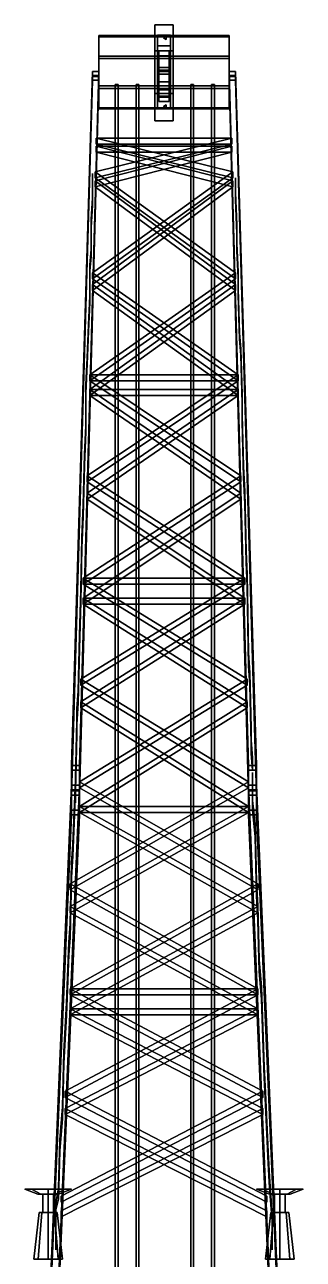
# Model space of a CAD drawing. Header units: millimetres. Extents: x -1.6 to 18.5, y -3.2 to 14.2.
# Drawn here: x -1.07 to 1.07, y 2.73 to 12.22 of the extents above; entities that cross this region are included whole.
import ezdxf

# ---------------------------------------------------------------- set-up
doc = ezdxf.new("R2010")
doc.units = ezdxf.units.MM
for name, color, linetype in [('arm', 3, 'Continuous'), ('buffer', 1, 'Continuous'), ('cables', 5, 'Continuous')]:
    doc.layers.add(name, color=color, linetype=linetype)

msp = doc.modelspace()

# ---------------------------------------------------------------- linework, layer by layer
at = {"layer": 'arm'}
for points in [[(-0.5, 12.1278, 5.5851), (-0.5, 11.9599, 5.4285), (-0.5, 11.7304, 5.4365), (-0.5, 12.1358, 5.8146)], [(-0.5, 12.1358, 5.8146), (-0.5, 11.7304, 5.4365), (-0.5, 11.5738, 5.6044), (-0.5, 11.9792, 5.9825)], [(-0.5, 12.1278, 5.5851), (-0.5, 12.1358, 5.8146), (0.5, 12.1358, 5.8146), (0.5, 12.1278, 5.5851)], [(-0.5, 12.1358, 5.8146), (-0.5, 11.9792, 5.9825), (0.5, 11.9792, 5.9825), (0.5, 12.1358, 5.8146)], [(-0.5, 11.9599, 5.4285), (-0.5, 12.1278, 5.5851), (0.5, 12.1278, 5.5851), (0.5, 11.9599, 5.4285)], [(0.5, 12.1358, 5.8146), (0.5, 11.5818, 5.8339), (0.5, 11.5738, 5.6044), (0.5, 12.1278, 5.5851)], [(0.5, 11.9792, 5.9825), (0.5, 11.7498, 5.9905), (0.5, 11.5818, 5.8339), (0.5, 12.1358, 5.8146)], [(0.5, 12.1278, 5.5851), (0.5, 11.5738, 5.6044), (0.5, 11.7304, 5.4365), (0.5, 11.9599, 5.4285)], [(-0.5, 11.9792, 5.9825), (-0.5, 11.5738, 5.6044), (-0.5, 11.5818, 5.8339), (-0.5, 11.7498, 5.9905)], [(-0.5, 11.9792, 5.9825), (-0.5, 11.7498, 5.9905), (0.5, 11.7498, 5.9905), (0.5, 11.9792, 5.9825)], [(-0.5, 11.7304, 5.4365), (-0.5, 11.9599, 5.4285), (0.5, 11.9599, 5.4285), (0.5, 11.7304, 5.4365)], [(-0.5, 11.8606, 5.6369), (-0.65, 6.5248, 3.375), (-0.71, 6.5248, 3.375), (-0.55, 11.8606, 5.6369)], [(-0.55, 11.8606, 5.6369), (-0.71, 6.5248, 3.375), (-0.71, 6.4898, 3.4687), (-0.55, 11.8291, 5.7212)], [(-0.55, 11.8291, 5.7212), (-0.71, 6.4898, 3.4687), (-0.65, 6.4898, 3.4687), (-0.5, 11.8291, 5.7212)], [(-0.5, 11.8221, 5.74), (-0.65, 6.3322, 3.8902), (-0.71, 6.3322, 3.8902), (-0.55, 11.8221, 5.74)], [(-0.55, 11.8221, 5.74), (-0.71, 6.3322, 3.8902), (-0.71, 6.2972, 3.9839), (-0.55, 11.7941, 5.8149)], [(-0.55, 11.7941, 5.8149), (-0.71, 6.2972, 3.9839), (-0.65, 6.2972, 3.9839), (-0.5, 11.7941, 5.8149)], [(-0.65, 6.4898, 3.4687), (-0.65, 6.5248, 3.375), (-0.5, 11.8606, 5.6369), (-0.5, 11.8291, 5.7212)], [(-0.65, 6.2972, 3.9839), (-0.65, 6.3322, 3.8902), (-0.5, 11.8221, 5.74), (-0.5, 11.7941, 5.8149)], [(-0.5, 11.8291, 5.7212), (-0.5, 11.8606, 5.6369), (-0.55, 11.8606, 5.6369), (-0.55, 11.8291, 5.7212)], [(-0.5, 11.7941, 5.8149), (-0.5, 11.8221, 5.74), (-0.55, 11.8221, 5.74), (-0.55, 11.7941, 5.8149)], [(0.55, 11.8606, 5.6369), (0.71, 6.5248, 3.375), (0.65, 6.5248, 3.375), (0.5, 11.8606, 5.6369)], [(0.65, 6.5248, 3.375), (0.65, 6.4898, 3.4687), (0.5, 11.8291, 5.7212), (0.5, 11.8606, 5.6369)], [(0.5, 11.8606, 5.6369), (0.5, 11.8291, 5.7212), (0.55, 11.8291, 5.7212), (0.55, 11.8606, 5.6369)], [(0.5, 11.8291, 5.7212), (0.65, 6.4898, 3.4687), (0.71, 6.4898, 3.4687), (0.55, 11.8291, 5.7212)], [(0.55, 11.8221, 5.74), (0.71, 6.3322, 3.8902), (0.65, 6.3322, 3.8902), (0.5, 11.8221, 5.74)], [(0.65, 6.3322, 3.8902), (0.65, 6.2972, 3.9839), (0.5, 11.7941, 5.8149), (0.5, 11.8221, 5.74)], [(0.5, 11.8221, 5.74), (0.5, 11.7941, 5.8149), (0.55, 11.7941, 5.8149), (0.55, 11.8221, 5.74)], [(0.5, 11.7941, 5.8149), (0.65, 6.2972, 3.9839), (0.71, 6.2972, 3.9839), (0.55, 11.7941, 5.8149)], [(0.55, 11.8291, 5.7212), (0.71, 6.4898, 3.4687), (0.71, 6.5248, 3.375), (0.55, 11.8606, 5.6369)], [(0.55, 11.7941, 5.8149), (0.71, 6.2972, 3.9839), (0.71, 6.3322, 3.8902), (0.55, 11.8221, 5.74)], [(-0.5, 11.7498, 5.9905), (-0.5, 11.5818, 5.8339), (0.5, 11.5818, 5.8339), (0.5, 11.7498, 5.9905)], [(-0.5, 11.5738, 5.6044), (-0.5, 11.7304, 5.4365), (0.5, 11.7304, 5.4365), (0.5, 11.5738, 5.6044)], [(-0.5, 11.5818, 5.8339), (-0.5, 11.5738, 5.6044), (0.5, 11.5738, 5.6044), (0.5, 11.5818, 5.8339)], [(0.52, 11.3021, 5.4174), (0.52, 11.3489, 5.4349), (-0.53, 11.0902, 5.3275), (-0.53, 11.0433, 5.31)], [(-0.53, 11.0433, 5.31), (-0.53, 11.0902, 5.3275), (0.52, 11.3489, 5.4349), (0.52, 11.3021, 5.4174)], [(0.52, 11.3021, 5.4174), (0.52, 11.3489, 5.4349), (-0.52, 11.3489, 5.4349), (-0.52, 11.3021, 5.4174)], [(-0.52, 11.3021, 5.4174), (-0.52, 11.3489, 5.4349), (0.52, 11.3489, 5.4349), (0.52, 11.3021, 5.4174)], [(-0.52, 11.3021, 5.4174), (-0.52, 11.3489, 5.4349), (0.53, 11.0902, 5.3275), (0.53, 11.0433, 5.31)], [(0.53, 11.0433, 5.31), (0.53, 11.0902, 5.3275), (-0.52, 11.3489, 5.4349), (-0.52, 11.3021, 5.4174)], [(0.52, 11.2391, 5.586), (0.52, 11.2859, 5.6035), (-0.53, 11.0201, 5.5148), (-0.53, 10.9733, 5.4973)], [(-0.53, 10.9733, 5.4973), (-0.53, 11.0201, 5.5148), (0.52, 11.2859, 5.6035), (0.52, 11.2391, 5.586)], [(-0.52, 11.2391, 5.586), (-0.52, 11.2859, 5.6035), (0.53, 11.0201, 5.5148), (0.53, 10.9733, 5.4973)], [(0.53, 10.9733, 5.4973), (0.53, 11.0201, 5.5148), (-0.52, 11.2859, 5.6035), (-0.52, 11.2391, 5.586)], [(0.52, 11.2391, 5.586), (0.52, 11.2859, 5.6035), (-0.52, 11.2859, 5.6035), (-0.52, 11.2391, 5.586)], [(-0.52, 11.2391, 5.586), (-0.52, 11.2859, 5.6035), (0.52, 11.2859, 5.6035), (0.52, 11.2391, 5.586)], [(0.53, 11.0433, 5.31), (0.53, 11.0902, 5.3275), (-0.55, 10.3139, 5.0052), (-0.55, 10.267, 4.9877)], [(-0.55, 10.267, 4.9877), (-0.55, 10.3139, 5.0052), (0.53, 11.0902, 5.3275), (0.53, 11.0433, 5.31)], [(-0.55, 11.0282, 5.3791), (-0.55, 11.075, 5.3966), (-0.55, 10.8901, 5.4342), (-0.55, 10.8339, 5.4132)], [(-0.55, 10.8339, 5.4132), (-0.55, 10.8901, 5.4342), (-0.55, 11.075, 5.3966), (-0.55, 11.0282, 5.3791)], [(0.53, 10.9733, 5.4973), (0.53, 11.0201, 5.5148), (-0.55, 10.2228, 5.2488), (-0.55, 10.176, 5.2313)], [(-0.55, 10.176, 5.2313), (-0.55, 10.2228, 5.2488), (0.53, 11.0201, 5.5148), (0.53, 10.9733, 5.4973)], [(-0.53, 11.0433, 5.31), (-0.53, 11.0902, 5.3275), (0.55, 10.3139, 5.0052), (0.55, 10.267, 4.9877)], [(0.55, 10.267, 4.9877), (0.55, 10.3139, 5.0052), (-0.53, 11.0902, 5.3275), (-0.53, 11.0433, 5.31)], [(-0.53, 10.9733, 5.4973), (-0.53, 11.0201, 5.5148), (0.55, 10.2228, 5.2488), (0.55, 10.176, 5.2313)], [(0.55, 10.176, 5.2313), (0.55, 10.2228, 5.2488), (-0.53, 11.0201, 5.5148), (-0.53, 10.9733, 5.4973)], [(0.55, 10.8725, 5.3102), (0.55, 10.9287, 5.3312), (0.55, 11.0435, 5.4809), (0.55, 10.9967, 5.4634)], [(0.55, 10.9967, 5.4634), (0.55, 11.0435, 5.4809), (0.55, 10.9287, 5.3312), (0.55, 10.8725, 5.3102)], [(0.56, 10.6841, 5.3572), (0.56, 10.615, 5.342), (0.55, 10.8725, 5.3102), (0.55, 10.9287, 5.3312)], [(0.55, 10.9287, 5.3312), (0.55, 10.8725, 5.3102), (0.56, 10.615, 5.342), (0.56, 10.6841, 5.3572)], [(-0.55, 10.8901, 5.4342), (-0.55, 10.8339, 5.4132), (-0.56, 10.6605, 5.2203), (-0.56, 10.7226, 5.2541)], [(-0.56, 10.7226, 5.2541), (-0.56, 10.6605, 5.2203), (-0.55, 10.8339, 5.4132), (-0.55, 10.8901, 5.4342)], [(-0.56, 10.437, 5.2755), (-0.56, 10.4932, 5.2965), (-0.56, 10.7226, 5.2541), (-0.56, 10.6605, 5.2203)], [(-0.56, 10.6605, 5.2203), (-0.56, 10.7226, 5.2541), (-0.56, 10.4932, 5.2965), (-0.56, 10.437, 5.2755)], [(0.56, 10.615, 5.342), (0.56, 10.6841, 5.3572), (0.56, 10.5388, 5.1747), (0.56, 10.4826, 5.1537)], [(0.56, 10.4826, 5.1537), (0.56, 10.5388, 5.1747), (0.56, 10.6841, 5.3572), (0.56, 10.615, 5.342)], [(0.56, 10.5388, 5.1747), (0.56, 10.4826, 5.1537), (0.57, 10.2743, 5.2253), (0.57, 10.3211, 5.2428)], [(0.57, 10.3211, 5.2428), (0.57, 10.2743, 5.2253), (0.56, 10.4826, 5.1537), (0.56, 10.5388, 5.1747)], [(-0.57, 10.3737, 5.1023), (-0.57, 10.3268, 5.0848), (-0.56, 10.437, 5.2755), (-0.56, 10.4932, 5.2965)], [(-0.56, 10.4932, 5.2965), (-0.56, 10.437, 5.2755), (-0.57, 10.3268, 5.0848), (-0.57, 10.3737, 5.1023)], [(-0.57, 10.3268, 5.0848), (-0.57, 10.3737, 5.1023), (-0.57, 10.1338, 5.1728), (-0.57, 10.0835, 5.1646)], [(-0.57, 10.0835, 5.1646), (-0.57, 10.1338, 5.1728), (-0.57, 10.3737, 5.1023), (-0.57, 10.3268, 5.0848)], [(-0.57, 9.4814, 4.662), (-0.57, 9.5282, 4.6795), (0.55, 10.3139, 5.0052), (0.55, 10.267, 4.9877)], [(0.55, 10.267, 4.9877), (0.55, 10.3139, 5.0052), (-0.57, 9.5282, 4.6795), (-0.57, 9.4814, 4.662)], [(-0.55, 10.267, 4.9877), (-0.55, 10.3139, 5.0052), (0.57, 9.5282, 4.6795), (0.57, 9.4814, 4.662)], [(0.57, 9.4814, 4.662), (0.57, 9.5282, 4.6795), (-0.55, 10.3139, 5.0052), (-0.55, 10.267, 4.9877)], [(0.57, 10.143, 5.0054), (0.57, 10.1898, 5.0229), (0.57, 10.3211, 5.2428), (0.57, 10.2743, 5.2253)], [(0.57, 10.2743, 5.2253), (0.57, 10.3211, 5.2428), (0.57, 10.1898, 5.0229), (0.57, 10.143, 5.0054)], [(-0.57, 9.3693, 4.9617), (-0.57, 9.4161, 4.9792), (0.55, 10.2228, 5.2488), (0.55, 10.176, 5.2313)], [(0.55, 10.176, 5.2313), (0.55, 10.2228, 5.2488), (-0.57, 9.4161, 4.9792), (-0.57, 9.3693, 4.9617)], [(-0.55, 10.176, 5.2313), (-0.55, 10.2228, 5.2488), (0.57, 9.4161, 4.9792), (0.57, 9.3693, 4.9617)], [(0.57, 9.3693, 4.9617), (0.57, 9.4161, 4.9792), (-0.55, 10.2228, 5.2488), (-0.55, 10.176, 5.2313)], [(0.57, 10.1898, 5.0229), (0.57, 10.143, 5.0054), (0.58, 9.8025, 5.0596), (0.58, 9.8493, 5.0771)], [(0.58, 9.8493, 5.0771), (0.58, 9.8025, 5.0596), (0.57, 10.143, 5.0054), (0.57, 10.1898, 5.0229)], [(-0.58, 9.9123, 4.9085), (-0.58, 9.8655, 4.891), (-0.57, 10.0835, 5.1646), (-0.57, 10.1338, 5.1728)], [(-0.57, 10.1338, 5.1728), (-0.57, 10.0835, 5.1646), (-0.58, 9.8655, 4.891), (-0.58, 9.9123, 4.9085)], [(-0.58, 9.8655, 4.891), (-0.58, 9.9123, 4.9085), (-0.59, 9.6585, 5.0164), (-0.59, 9.6116, 4.9989)], [(-0.59, 9.6116, 4.9989), (-0.59, 9.6585, 5.0164), (-0.58, 9.9123, 4.9085), (-0.58, 9.8655, 4.891)], [(0.58, 9.8025, 5.0596), (0.58, 9.8493, 5.0771), (0.59, 9.7285, 4.8291), (0.59, 9.6817, 4.8116)], [(0.59, 9.6817, 4.8116), (0.59, 9.7285, 4.8291), (0.58, 9.8493, 5.0771), (0.58, 9.8025, 5.0596)], [(0.59, 9.7285, 4.8291), (0.59, 9.6817, 4.8116), (0.6, 9.3084, 4.8962), (0.6, 9.374, 4.9207)], [(0.6, 9.374, 4.9207), (0.6, 9.3084, 4.8962), (0.59, 9.6817, 4.8116), (0.59, 9.7285, 4.8291)], [(-0.59, 9.6585, 5.0164), (-0.59, 9.6116, 4.9989), (-0.6, 9.3854, 4.6901), (-0.6, 9.451, 4.7147)], [(-0.6, 9.451, 4.7147), (-0.6, 9.3854, 4.6901), (-0.59, 9.6116, 4.9989), (-0.59, 9.6585, 5.0164)], [(0.57, 9.4814, 4.662), (0.57, 9.5282, 4.6795), (-0.59, 8.7519, 4.3572), (-0.59, 8.7051, 4.3397)], [(-0.59, 8.7051, 4.3397), (-0.59, 8.7519, 4.3572), (0.57, 9.5282, 4.6795), (0.57, 9.4814, 4.662)], [(-0.57, 9.4814, 4.662), (-0.57, 9.5282, 4.6795), (0.57, 9.5282, 4.6795), (0.57, 9.4814, 4.662)], [(0.57, 9.4814, 4.662), (0.57, 9.5282, 4.6795), (-0.57, 9.5282, 4.6795), (-0.57, 9.4814, 4.662)], [(-0.57, 9.4814, 4.662), (-0.57, 9.5282, 4.6795), (0.59, 8.7519, 4.3572), (0.59, 8.7051, 4.3397)], [(0.59, 8.7051, 4.3397), (0.59, 8.7519, 4.3572), (-0.57, 9.5282, 4.6795), (-0.57, 9.4814, 4.662)], [(-0.6, 9.3854, 4.6901), (-0.6, 9.451, 4.7147), (-0.6, 9.1363, 4.8425), (-0.6, 9.0894, 4.825)], [(-0.6, 9.0894, 4.825), (-0.6, 9.1363, 4.8425), (-0.6, 9.451, 4.7147), (-0.6, 9.3854, 4.6901)], [(0.57, 9.3693, 4.9617), (0.57, 9.4161, 4.9792), (-0.59, 8.6188, 4.7131), (-0.59, 8.572, 4.6956)], [(-0.59, 8.572, 4.6956), (-0.59, 8.6188, 4.7131), (0.57, 9.4161, 4.9792), (0.57, 9.3693, 4.9617)], [(-0.57, 9.3693, 4.9617), (-0.57, 9.4161, 4.9792), (0.59, 8.6188, 4.7131), (0.59, 8.572, 4.6956)], [(0.59, 8.572, 4.6956), (0.59, 8.6188, 4.7131), (-0.57, 9.4161, 4.9792), (-0.57, 9.3693, 4.9617)], [(-0.57, 9.3693, 4.9617), (-0.57, 9.4161, 4.9792), (0.57, 9.4161, 4.9792), (0.57, 9.3693, 4.9617)], [(0.57, 9.3693, 4.9617), (0.57, 9.4161, 4.9792), (-0.57, 9.4161, 4.9792), (-0.57, 9.3693, 4.9617)], [(0.6, 9.1735, 4.6002), (0.6, 9.2203, 4.6177), (0.6, 9.374, 4.9207), (0.6, 9.3084, 4.8962)], [(0.6, 9.3084, 4.8962), (0.6, 9.374, 4.9207), (0.6, 9.2203, 4.6177), (0.6, 9.1735, 4.6002)], [(0.6, 9.2203, 4.6177), (0.6, 9.1735, 4.6002), (0.61, 8.7394, 4.7048), (0.61, 8.8237, 4.7363)], [(0.61, 8.8237, 4.7363), (0.61, 8.7394, 4.7048), (0.6, 9.1735, 4.6002), (0.6, 9.2203, 4.6177)], [(-0.61, 8.9182, 4.4834), (-0.61, 8.8339, 4.4519), (-0.6, 9.0894, 4.825), (-0.6, 9.1363, 4.8425)], [(-0.6, 9.1363, 4.8425), (-0.6, 9.0894, 4.825), (-0.61, 8.8339, 4.4519), (-0.61, 8.9182, 4.4834)], [(-0.61, 8.8339, 4.4519), (-0.61, 8.9182, 4.4834), (-0.62, 8.5298, 4.6371), (-0.62, 8.4361, 4.6021)], [(-0.62, 8.4361, 4.6021), (-0.62, 8.5298, 4.6371), (-0.61, 8.9182, 4.4834), (-0.61, 8.8339, 4.4519)], [(-0.62, 7.9194, 4.0139), (-0.62, 7.9662, 4.0314), (0.59, 8.7519, 4.3572), (0.59, 8.7051, 4.3397)], [(0.59, 8.7051, 4.3397), (0.59, 8.7519, 4.3572), (-0.62, 7.9662, 4.0314), (-0.62, 7.9194, 4.0139)], [(-0.59, 8.7051, 4.3397), (-0.59, 8.7519, 4.3572), (0.62, 7.9662, 4.0314), (0.62, 7.9194, 4.0139)], [(0.62, 7.9194, 4.0139), (0.62, 7.9662, 4.0314), (-0.59, 8.7519, 4.3572), (-0.59, 8.7051, 4.3397)], [(0.61, 8.7394, 4.7048), (0.61, 8.8237, 4.7363), (0.62, 8.6314, 4.3655), (0.62, 8.5377, 4.3305)], [(0.62, 8.5377, 4.3305), (0.62, 8.6314, 4.3655), (0.61, 8.8237, 4.7363), (0.61, 8.7394, 4.7048)], [(-0.62, 7.7653, 4.426), (-0.62, 7.8122, 4.4435), (0.59, 8.6188, 4.7131), (0.59, 8.572, 4.6956)], [(0.59, 8.572, 4.6956), (0.59, 8.6188, 4.7131), (-0.62, 7.8122, 4.4435), (-0.62, 7.7653, 4.426)], [(-0.59, 8.572, 4.6956), (-0.59, 8.6188, 4.7131), (0.62, 7.8122, 4.4435), (0.62, 7.7653, 4.426)], [(0.62, 7.7653, 4.426), (0.62, 7.8122, 4.4435), (-0.59, 8.6188, 4.7131), (-0.59, 8.572, 4.6956)], [(0.63, 8.1704, 4.5134), (0.63, 8.0861, 4.4819), (0.62, 8.5377, 4.3305), (0.62, 8.6314, 4.3655)], [(0.62, 8.6314, 4.3655), (0.62, 8.5377, 4.3305), (0.63, 8.0861, 4.4819), (0.63, 8.1704, 4.5134)], [(-0.63, 8.2789, 4.2231), (-0.63, 8.1981, 4.1822), (-0.62, 8.4361, 4.6021), (-0.62, 8.5298, 4.6371)], [(-0.62, 8.5298, 4.6371), (-0.62, 8.4361, 4.6021), (-0.63, 8.1981, 4.1822), (-0.63, 8.2789, 4.2231)], [(-0.63, 8.1981, 4.1822), (-0.63, 8.2789, 4.2231), (-0.64, 7.8765, 4.4142), (-0.64, 7.7828, 4.3792)], [(-0.64, 7.7828, 4.3792), (-0.64, 7.8765, 4.4142), (-0.63, 8.2789, 4.2231), (-0.63, 8.1981, 4.1822)], [(0.64, 7.9019, 4.0607), (0.64, 7.9956, 4.0958), (0.63, 8.1704, 4.5134), (0.63, 8.0861, 4.4819)], [(0.63, 8.0861, 4.4819), (0.63, 8.1704, 4.5134), (0.64, 7.9956, 4.0958), (0.64, 7.9019, 4.0607)], [(0.65, 7.3918, 4.2544), (0.65, 7.2888, 4.2158), (0.64, 7.9019, 4.0607), (0.64, 7.9956, 4.0958)], [(0.64, 7.9956, 4.0958), (0.64, 7.9019, 4.0607), (0.65, 7.2888, 4.2158), (0.65, 7.3918, 4.2544)], [(-0.64, 7.1431, 3.6916), (-0.64, 7.1899, 3.7091), (0.62, 7.9662, 4.0314), (0.62, 7.9194, 4.0139)], [(0.62, 7.9194, 4.0139), (0.62, 7.9662, 4.0314), (-0.64, 7.1899, 3.7091), (-0.64, 7.1431, 3.6916)], [(-0.62, 7.9194, 4.0139), (-0.62, 7.9662, 4.0314), (0.64, 7.1899, 3.7091), (0.64, 7.1431, 3.6916)], [(0.64, 7.1431, 3.6916), (0.64, 7.1899, 3.7091), (-0.62, 7.9662, 4.0314), (-0.62, 7.9194, 4.0139)], [(0.62, 7.9194, 4.0139), (0.62, 7.9662, 4.0314), (-0.62, 7.9662, 4.0314), (-0.62, 7.9194, 4.0139)], [(-0.62, 7.9194, 4.0139), (-0.62, 7.9662, 4.0314), (0.62, 7.9662, 4.0314), (0.62, 7.9194, 4.0139)], [(-0.64, 7.8765, 4.4142), (-0.64, 7.7828, 4.3792), (-0.65, 7.4218, 3.8599), (-0.65, 7.5249, 3.8984)], [(-0.65, 7.5249, 3.8984), (-0.65, 7.4218, 3.8599), (-0.64, 7.7828, 4.3792), (-0.64, 7.8765, 4.4142)], [(-0.64, 6.968, 4.16), (-0.64, 7.0148, 4.1775), (0.62, 7.8122, 4.4435), (0.62, 7.7653, 4.426)], [(0.62, 7.7653, 4.426), (0.62, 7.8122, 4.4435), (-0.64, 7.0148, 4.1775), (-0.64, 6.968, 4.16)], [(0.62, 7.7653, 4.426), (0.62, 7.8122, 4.4435), (-0.62, 7.8122, 4.4435), (-0.62, 7.7653, 4.426)], [(-0.62, 7.7653, 4.426), (-0.62, 7.8122, 4.4435), (0.62, 7.8122, 4.4435), (0.62, 7.7653, 4.426)], [(-0.62, 7.7653, 4.426), (-0.62, 7.8122, 4.4435), (0.64, 7.0148, 4.1775), (0.64, 6.968, 4.16)], [(0.64, 6.968, 4.16), (0.64, 7.0148, 4.1775), (-0.62, 7.8122, 4.4435), (-0.62, 7.7653, 4.426)], [(-0.65, 7.4218, 3.8599), (-0.65, 7.5249, 3.8984), (-0.66, 7.0979, 4.1552), (-0.66, 7.0043, 4.1201)], [(-0.66, 7.0043, 4.1201), (-0.66, 7.0979, 4.1552), (-0.65, 7.5249, 3.8984), (-0.65, 7.4218, 3.8599)], [(0.66, 7.1478, 3.7361), (0.66, 7.238, 3.7805), (0.65, 7.3918, 4.2544), (0.65, 7.2888, 4.2158)], [(0.65, 7.2888, 4.2158), (0.65, 7.3918, 4.2544), (0.66, 7.238, 3.7805), (0.66, 7.1478, 3.7361)], [(0.67, 6.8134, 4.0595), (0.67, 6.6917, 4.0139), (0.66, 7.1478, 3.7361), (0.66, 7.238, 3.7805)], [(0.66, 7.238, 3.7805), (0.66, 7.1478, 3.7361), (0.67, 6.6917, 4.0139), (0.67, 6.8134, 4.0595)], [(0.64, 7.1431, 3.6916), (0.64, 7.1899, 3.7091), (-0.65, 6.4008, 3.3927), (-0.65, 6.3539, 3.3752)], [(-0.65, 6.3539, 3.3752), (-0.65, 6.4008, 3.3927), (0.64, 7.1899, 3.7091), (0.64, 7.1431, 3.6916)], [(0.65, 6.3539, 3.3752), (0.65, 6.4008, 3.3927), (-0.64, 7.1899, 3.7091), (-0.64, 7.1431, 3.6916)], [(-0.64, 7.1431, 3.6916), (-0.64, 7.1899, 3.7091), (0.65, 6.4008, 3.3927), (0.65, 6.3539, 3.3752)], [(-0.67, 6.964, 3.6567), (-0.67, 6.8422, 3.6112), (-0.66, 7.0043, 4.1201), (-0.66, 7.0979, 4.1552)], [(-0.66, 7.0979, 4.1552), (-0.66, 7.0043, 4.1201), (-0.67, 6.8422, 3.6112), (-0.67, 6.964, 3.6567)], [(0.64, 6.968, 4.16), (0.64, 7.0148, 4.1775), (-0.65, 6.2117, 3.8985), (-0.65, 6.1648, 3.881)], [(-0.65, 6.1648, 3.881), (-0.65, 6.2117, 3.8985), (0.64, 7.0148, 4.1775), (0.64, 6.968, 4.16)], [(0.65, 6.1648, 3.881), (0.65, 6.2117, 3.8985), (-0.64, 7.0148, 4.1775), (-0.64, 6.968, 4.16)], [(-0.64, 6.968, 4.16), (-0.64, 7.0148, 4.1775), (0.65, 6.2117, 3.8985), (0.65, 6.1648, 3.881)], [(-0.67, 6.7673, 3.5831), (-0.67, 6.8703, 3.6217), (-0.68, 6.4259, 3.9252), (-0.68, 6.3322, 3.8902)], [(-0.68, 6.3322, 3.8902), (-0.68, 6.4259, 3.9252), (-0.67, 6.8703, 3.6217), (-0.67, 6.7673, 3.5831)], [(0.67, 6.6167, 3.9859), (0.67, 6.7198, 4.0244), (0.68, 6.5835, 3.5037), (0.68, 6.4898, 3.4687)], [(0.68, 6.4898, 3.4687), (0.68, 6.5835, 3.5037), (0.67, 6.7198, 4.0244), (0.67, 6.6167, 3.9859)], [(-0.65, 6.5248, 3.375), (-0.65, 6.375, 3.319), (-0.71, 6.375, 3.319), (-0.71, 6.5248, 3.375)], [(-0.71, 6.375, 3.319), (-0.71, 6.3399, 3.4127), (-0.71, 6.4898, 3.4687), (-0.71, 6.5248, 3.375)], [(-0.71, 6.4898, 3.4687), (-0.71, 6.3399, 3.4127), (-0.65, 6.3399, 3.4127), (-0.65, 6.4898, 3.4687)], [(-0.68, 6.2385, 3.8552), (-0.68, 6.3135, 3.8832), (-0.68, 6.4711, 3.4617), (-0.68, 6.3961, 3.4337)], [(-0.68, 6.3961, 3.4337), (-0.68, 6.4711, 3.4617), (-0.68, 6.3135, 3.8832), (-0.68, 6.2385, 3.8552)], [(-0.65, 6.4898, 3.4687), (-0.65, 6.3399, 3.4127), (-0.65, 6.375, 3.319), (-0.65, 6.5248, 3.375)], [(0.71, 6.5248, 3.375), (0.71, 6.375, 3.319), (0.65, 6.375, 3.319), (0.65, 6.5248, 3.375)], [(0.65, 6.5248, 3.375), (0.65, 6.375, 3.319), (0.65, 6.3399, 3.4127), (0.65, 6.4898, 3.4687)], [(0.65, 6.4898, 3.4687), (0.65, 6.3399, 3.4127), (0.71, 6.3399, 3.4127), (0.71, 6.4898, 3.4687)], [(0.68, 6.3961, 3.4337), (0.68, 6.4711, 3.4617), (0.68, 6.3135, 3.8832), (0.68, 6.2385, 3.8552)], [(0.68, 6.2385, 3.8552), (0.68, 6.3135, 3.8832), (0.68, 6.4711, 3.4617), (0.68, 6.3961, 3.4337)], [(0.71, 6.3399, 3.4127), (0.71, 6.375, 3.319), (0.71, 6.5248, 3.375), (0.71, 6.4898, 3.4687)], [(-0.91, 1.6414, 1.7307), (-0.71, 6.375, 3.319), (-0.65, 6.375, 3.319), (-0.85, 1.6414, 1.7307)], [(-0.71, 6.3399, 3.4127), (-0.71, 6.375, 3.319), (-0.91, 1.6414, 1.7307), (-0.91, 1.6099, 1.815)], [(-0.85, 1.6414, 1.7307), (-0.65, 6.375, 3.319), (-0.65, 6.3399, 3.4127), (-0.85, 1.6099, 1.815)], [(-0.72, 5.5695, 3.1033), (-0.72, 5.6163, 3.1208), (0.65, 6.4008, 3.3927), (0.65, 6.3539, 3.3752)], [(0.65, 6.3539, 3.3752), (0.65, 6.4008, 3.3927), (-0.72, 5.6163, 3.1208), (-0.72, 5.5695, 3.1033)], [(-0.7, 5.8299, 3.6917), (-0.7, 5.9201, 3.7361), (-0.68, 6.4149, 3.4407), (-0.68, 6.3399, 3.4127)], [(-0.68, 6.3399, 3.4127), (-0.68, 6.4149, 3.4407), (-0.7, 5.9201, 3.7361), (-0.7, 5.8299, 3.6917)], [(-0.65, 6.3539, 3.3752), (-0.65, 6.4008, 3.3927), (0.72, 5.6163, 3.1208), (0.72, 5.5695, 3.1033)], [(0.72, 5.5695, 3.1033), (0.72, 5.6163, 3.1208), (-0.65, 6.4008, 3.3927), (-0.65, 6.3539, 3.3752)], [(0.85, 1.6414, 1.7307), (0.65, 6.375, 3.319), (0.71, 6.375, 3.319), (0.91, 1.6414, 1.7307)], [(0.85, 1.6099, 1.815), (0.65, 6.3399, 3.4127), (0.65, 6.375, 3.319), (0.85, 1.6414, 1.7307)], [(0.71, 6.375, 3.319), (0.71, 6.3399, 3.4127), (0.91, 1.6099, 1.815), (0.91, 1.6414, 1.7307)], [(-0.85, 1.6099, 1.815), (-0.65, 6.3399, 3.4127), (-0.71, 6.3399, 3.4127), (-0.91, 1.6099, 1.815)], [(-0.71, 6.1823, 3.8342), (-0.71, 6.1473, 3.9279), (-0.71, 6.2972, 3.9839), (-0.71, 6.3322, 3.8902)], [(-0.65, 6.3322, 3.8902), (-0.65, 6.1823, 3.8342), (-0.71, 6.1823, 3.8342), (-0.71, 6.3322, 3.8902)], [(-0.71, 6.2972, 3.9839), (-0.71, 6.1473, 3.9279), (-0.65, 6.1473, 3.9279), (-0.65, 6.2972, 3.9839)], [(-0.65, 6.2972, 3.9839), (-0.65, 6.1473, 3.9279), (-0.65, 6.1823, 3.8342), (-0.65, 6.3322, 3.8902)], [(0.91, 1.6099, 1.815), (0.71, 6.3399, 3.4127), (0.65, 6.3399, 3.4127), (0.85, 1.6099, 1.815)], [(0.71, 6.3322, 3.8902), (0.71, 6.1823, 3.8342), (0.65, 6.1823, 3.8342), (0.65, 6.3322, 3.8902)], [(0.65, 6.3322, 3.8902), (0.65, 6.1823, 3.8342), (0.65, 6.1473, 3.9279), (0.65, 6.2972, 3.9839)], [(0.65, 6.2972, 3.9839), (0.65, 6.1473, 3.9279), (0.71, 6.1473, 3.9279), (0.71, 6.2972, 3.9839)], [(0.71, 6.1473, 3.9279), (0.71, 6.1823, 3.8342), (0.71, 6.3322, 3.8902), (0.71, 6.2972, 3.9839)], [(-0.91, 1.5644, 1.9368), (-0.71, 6.1823, 3.8342), (-0.65, 6.1823, 3.8342), (-0.85, 1.5644, 1.9368)], [(-0.71, 6.1473, 3.9279), (-0.71, 6.1823, 3.8342), (-0.91, 1.5644, 1.9368), (-0.91, 1.5329, 2.0211)], [(-0.85, 1.5644, 1.9368), (-0.65, 6.1823, 3.8342), (-0.65, 6.1473, 3.9279), (-0.85, 1.5329, 2.0211)], [(-0.72, 5.3944, 3.5716), (-0.72, 5.4412, 3.5891), (0.65, 6.2117, 3.8985), (0.65, 6.1648, 3.881)], [(0.65, 6.1648, 3.881), (0.65, 6.2117, 3.8985), (-0.72, 5.4412, 3.5891), (-0.72, 5.3944, 3.5716)], [(-0.65, 6.1648, 3.881), (-0.65, 6.2117, 3.8985), (0.72, 5.4412, 3.5891), (0.72, 5.3944, 3.5716)], [(0.72, 5.3944, 3.5716), (0.72, 5.4412, 3.5891), (-0.65, 6.2117, 3.8985), (-0.65, 6.1648, 3.881)], [(-0.65, 6.1648, 3.881), (-0.65, 6.2117, 3.8985), (0.65, 6.2117, 3.8985), (0.65, 6.1648, 3.881)], [(0.65, 6.1648, 3.881), (0.65, 6.2117, 3.8985), (-0.65, 6.2117, 3.8985), (-0.65, 6.1648, 3.881)], [(0.85, 1.5644, 1.9368), (0.65, 6.1823, 3.8342), (0.71, 6.1823, 3.8342), (0.91, 1.5644, 1.9368)], [(0.85, 1.5329, 2.0211), (0.65, 6.1473, 3.9279), (0.65, 6.1823, 3.8342), (0.85, 1.5644, 1.9368)], [(0.7, 5.9805, 3.289), (0.7, 6.0777, 3.3146), (0.68, 6.2573, 3.8622), (0.68, 6.1823, 3.8342)], [(0.68, 6.1823, 3.8342), (0.68, 6.2573, 3.8622), (0.7, 6.0777, 3.3146), (0.7, 5.9805, 3.289)], [(0.71, 6.1823, 3.8342), (0.71, 6.1473, 3.9279), (0.91, 1.5329, 2.0211), (0.91, 1.5644, 1.9368)], [(-0.85, 1.5329, 2.0211), (-0.65, 6.1473, 3.9279), (-0.71, 6.1473, 3.9279), (-0.91, 1.5329, 2.0211)], [(0.91, 1.5329, 2.0211), (0.71, 6.1473, 3.9279), (0.65, 6.1473, 3.9279), (0.85, 1.5329, 2.0211)], [(0.7, 6.0777, 3.3146), (0.7, 5.9805, 3.289), (0.71, 5.5243, 3.5668), (0.71, 5.6238, 3.6147)], [(0.71, 5.6238, 3.6147), (0.71, 5.5243, 3.5668), (0.7, 5.9805, 3.289), (0.7, 6.0777, 3.3146)], [(-0.7, 5.9201, 3.7361), (-0.7, 5.8299, 3.6917), (-0.71, 5.6679, 3.1828), (-0.71, 5.7744, 3.2119)], [(-0.71, 5.7744, 3.2119), (-0.71, 5.6679, 3.1828), (-0.7, 5.8299, 3.6917), (-0.7, 5.9201, 3.7361)], [(-0.71, 5.6679, 3.1828), (-0.71, 5.7744, 3.2119), (-0.72, 5.3124, 3.4769), (-0.72, 5.2, 3.4349)], [(-0.72, 5.2, 3.4349), (-0.72, 5.3124, 3.4769), (-0.71, 5.7744, 3.2119), (-0.71, 5.6679, 3.1828)], [(-0.72, 4.7628, 2.8337), (-0.72, 4.8097, 2.8512), (0.72, 5.6163, 3.1208), (0.72, 5.5695, 3.1033)], [(0.72, 5.5695, 3.1033), (0.72, 5.6163, 3.1208), (-0.72, 4.8097, 2.8512), (-0.72, 4.7628, 2.8337)], [(0.72, 4.7628, 2.8337), (0.72, 4.8097, 2.8512), (-0.72, 5.6163, 3.1208), (-0.72, 5.5695, 3.1033)], [(-0.72, 5.5695, 3.1033), (-0.72, 5.6163, 3.1208), (0.72, 4.8097, 2.8512), (0.72, 4.7628, 2.8337)], [(0.71, 5.5243, 3.5668), (0.71, 5.6238, 3.6147), (0.72, 5.449, 3.1116), (0.72, 5.3366, 3.0696)], [(0.72, 5.3366, 3.0696), (0.72, 5.449, 3.1116), (0.71, 5.6238, 3.6147), (0.71, 5.5243, 3.5668)], [(0.72, 4.6087, 3.2458), (0.72, 4.6556, 3.2633), (-0.72, 5.4412, 3.5891), (-0.72, 5.3944, 3.5716)], [(-0.72, 5.3944, 3.5716), (-0.72, 5.4412, 3.5891), (0.72, 4.6556, 3.2633), (0.72, 4.6087, 3.2458)], [(-0.72, 4.6087, 3.2458), (-0.72, 4.6556, 3.2633), (0.72, 5.4412, 3.5891), (0.72, 5.3944, 3.5716)], [(0.72, 5.3944, 3.5716), (0.72, 5.4412, 3.5891), (-0.72, 4.6556, 3.2633), (-0.72, 4.6087, 3.2458)], [(0.72, 5.449, 3.1116), (0.72, 5.3366, 3.0696), (0.73, 4.9412, 3.3274), (0.73, 5.0314, 3.3718)], [(0.73, 5.0314, 3.3718), (0.73, 4.9412, 3.3274), (0.72, 5.3366, 3.0696), (0.72, 5.449, 3.1116)], [(-0.72, 5.3124, 3.4769), (-0.72, 5.2, 3.4349), (-0.73, 5.0708, 2.9809), (-0.73, 5.168, 3.0065)], [(-0.73, 5.168, 3.0065), (-0.73, 5.0708, 2.9809), (-0.72, 5.2, 3.4349), (-0.72, 5.3124, 3.4769)], [(-0.73, 5.0708, 2.9809), (-0.73, 5.168, 3.0065), (-0.75, 4.7012, 3.227), (-0.75, 4.6075, 3.192)], [(-0.75, 4.6075, 3.192), (-0.75, 4.7012, 3.227), (-0.73, 5.168, 3.0065), (-0.73, 5.0708, 2.9809)], [(0.73, 4.9412, 3.3274), (0.73, 5.0314, 3.3718), (0.75, 4.8238, 2.8992), (0.75, 4.7301, 2.8642)], [(0.75, 4.7301, 2.8642), (0.75, 4.8238, 2.8992), (0.73, 5.0314, 3.3718), (0.73, 4.9412, 3.3274)], [(-0.76, 3.9749, 2.5711), (-0.76, 4.0217, 2.5886), (0.72, 4.8097, 2.8512), (0.72, 4.7628, 2.8337)], [(0.72, 4.7628, 2.8337), (0.72, 4.8097, 2.8512), (-0.76, 4.0217, 2.5886), (-0.76, 3.9749, 2.5711)], [(-0.72, 4.7628, 2.8337), (-0.72, 4.8097, 2.8512), (0.72, 4.8097, 2.8512), (0.72, 4.7628, 2.8337)], [(0.72, 4.7628, 2.8337), (0.72, 4.8097, 2.8512), (-0.72, 4.8097, 2.8512), (-0.72, 4.7628, 2.8337)], [(-0.72, 4.7628, 2.8337), (-0.72, 4.8097, 2.8512), (0.76, 4.0217, 2.5886), (0.76, 3.9749, 2.5711)], [(0.76, 3.9749, 2.5711), (0.76, 4.0217, 2.5886), (-0.72, 4.8097, 2.8512), (-0.72, 4.7628, 2.8337)], [(0.77, 4.2082, 3.032), (0.77, 4.1274, 2.9912), (0.75, 4.7301, 2.8642), (0.75, 4.8238, 2.8992)], [(0.75, 4.8238, 2.8992), (0.75, 4.7301, 2.8642), (0.77, 4.1274, 2.9912), (0.77, 4.2082, 3.032)], [(-0.77, 4.3238, 2.7229), (-0.77, 4.236, 2.7008), (-0.75, 4.6075, 3.192), (-0.75, 4.7012, 3.227)], [(-0.75, 4.7012, 3.227), (-0.75, 4.6075, 3.192), (-0.77, 4.236, 2.7008), (-0.77, 4.3238, 2.7229)], [(-0.76, 3.8418, 2.9271), (-0.76, 3.8886, 2.9446), (0.72, 4.6556, 3.2633), (0.72, 4.6087, 3.2458)], [(0.72, 4.6087, 3.2458), (0.72, 4.6556, 3.2633), (-0.76, 3.8886, 2.9446), (-0.76, 3.8418, 2.9271)], [(-0.72, 4.6087, 3.2458), (-0.72, 4.6556, 3.2633), (0.76, 3.8886, 2.9446), (0.76, 3.8418, 2.9271)], [(0.76, 3.8418, 2.9271), (0.76, 3.8886, 2.9446), (-0.72, 4.6556, 3.2633), (-0.72, 4.6087, 3.2458)], [(-0.72, 4.6087, 3.2458), (-0.72, 4.6556, 3.2633), (0.72, 4.6556, 3.2633), (0.72, 4.6087, 3.2458)], [(0.72, 4.6087, 3.2458), (0.72, 4.6556, 3.2633), (-0.72, 4.6556, 3.2633), (-0.72, 4.6087, 3.2458)], [(-0.78, 3.8125, 2.8627), (-0.78, 3.9026, 2.9071), (-0.77, 4.3238, 2.7229), (-0.77, 4.236, 2.7008)], [(-0.77, 4.236, 2.7008), (-0.77, 4.3238, 2.7229), (-0.78, 3.9026, 2.9071), (-0.78, 3.8125, 2.8627)], [(0.78, 3.914, 2.5911), (0.78, 4.0112, 2.6167), (0.77, 4.2082, 3.032), (0.77, 4.1274, 2.9912)], [(0.77, 4.1274, 2.9912), (0.77, 4.2082, 3.032), (0.78, 4.0112, 2.6167), (0.78, 3.914, 2.5911)], [(-0.79, 3.1682, 2.3016), (-0.79, 3.215, 2.3191), (0.76, 4.0217, 2.5886), (0.76, 3.9749, 2.5711)], [(0.76, 3.9749, 2.5711), (0.76, 4.0217, 2.5886), (-0.79, 3.215, 2.3191), (-0.79, 3.1682, 2.3016)], [(0.79, 3.1682, 2.3016), (0.79, 3.215, 2.3191), (-0.76, 4.0217, 2.5886), (-0.76, 3.9749, 2.5711)], [(-0.76, 3.9749, 2.5711), (-0.76, 4.0217, 2.5886), (0.79, 3.215, 2.3191), (0.79, 3.1682, 2.3016)], [(0.78, 4.0112, 2.6167), (0.78, 3.914, 2.5911), (0.8, 3.4694, 2.7238), (0.8, 3.5537, 2.7553)], [(0.8, 3.5537, 2.7553), (0.8, 3.4694, 2.7238), (0.78, 3.914, 2.5911), (0.78, 4.0112, 2.6167)], [(-0.78, 3.9026, 2.9071), (-0.78, 3.8125, 2.8627), (-0.8, 3.564, 2.4709), (-0.8, 3.6483, 2.5024)], [(-0.8, 3.6483, 2.5024), (-0.8, 3.564, 2.4709), (-0.78, 3.8125, 2.8627), (-0.78, 3.9026, 2.9071)], [(-0.79, 3.0561, 2.6013), (-0.79, 3.103, 2.6188), (0.76, 3.8886, 2.9446), (0.76, 3.8418, 2.9271)], [(0.76, 3.8418, 2.9271), (0.76, 3.8886, 2.9446), (-0.79, 3.103, 2.6188), (-0.79, 3.0561, 2.6013)], [(0.79, 3.0561, 2.6013), (0.79, 3.103, 2.6188), (-0.76, 3.8886, 2.9446), (-0.76, 3.8418, 2.9271)], [(-0.76, 3.8418, 2.9271), (-0.76, 3.8886, 2.9446), (0.79, 3.103, 2.6188), (0.79, 3.0561, 2.6013)], [(-0.81, 3.1919, 2.6093), (-0.81, 3.2762, 2.6409), (-0.8, 3.6483, 2.5024), (-0.8, 3.564, 2.4709)], [(-0.8, 3.564, 2.4709), (-0.8, 3.6483, 2.5024), (-0.81, 3.2762, 2.6409), (-0.81, 3.1919, 2.6093)], [(0.81, 3.2795, 2.3752), (0.81, 3.3638, 2.4067), (0.8, 3.5537, 2.7553), (0.8, 3.4694, 2.7238)], [(0.8, 3.4694, 2.7238), (0.8, 3.5537, 2.7553), (0.81, 3.3638, 2.4067), (0.81, 3.2795, 2.3752)], [(0.83, 3.0701, 2.5638), (0.83, 3.0233, 2.5463), (0.81, 3.2795, 2.3752), (0.81, 3.3638, 2.4067)], [(0.81, 3.3638, 2.4067), (0.81, 3.2795, 2.3752), (0.83, 3.0233, 2.5463), (0.83, 3.0701, 2.5638)], [(-0.83, 3.1577, 2.3297), (-0.83, 3.1109, 2.3121), (-0.81, 3.1919, 2.6093), (-0.81, 3.2762, 2.6409)], [(-0.81, 3.2762, 2.6409), (-0.81, 3.1919, 2.6093), (-0.83, 3.1109, 2.3121), (-0.83, 3.1577, 2.3297)], [(-0.83, 2.8207, 2.4599), (-0.83, 2.8863, 2.4844), (-0.83, 3.1577, 2.3297), (-0.83, 3.1109, 2.3121)], [(-0.83, 3.1109, 2.3121), (-0.83, 3.1577, 2.3297), (-0.83, 2.8863, 2.4844), (-0.83, 2.8207, 2.4599)], [(0.83, 2.9013, 2.2445), (0.83, 2.9669, 2.269), (0.83, 3.0701, 2.5638), (0.83, 3.0233, 2.5463)], [(0.83, 3.0233, 2.5463), (0.83, 3.0701, 2.5638), (0.83, 2.9669, 2.269), (0.83, 2.9013, 2.2445)], [(-0.83, 2.802, 2.4529), (-0.83, 2.8769, 2.4809), (-0.83, 2.9575, 2.2655), (-0.83, 2.8826, 2.2375)], [(-0.83, 2.8826, 2.2375), (-0.83, 2.9575, 2.2655), (-0.83, 2.8769, 2.4809), (-0.83, 2.802, 2.4529)], [(0.83, 2.8826, 2.2375), (0.83, 2.9575, 2.2655), (0.83, 2.8769, 2.4809), (0.83, 2.802, 2.4529)], [(0.83, 2.802, 2.4529), (0.83, 2.8769, 2.4809), (0.83, 2.9575, 2.2655), (0.83, 2.8826, 2.2375)]]:
    msp.add_3dface(points, dxfattribs=at)
at = {"layer": 'buffer'}
for points in [[(-0.97, 3.23, 1.45), (-0.9466, 3.23, 1.5066), (-1.0173, 3.27, 1.5773), (-1.07, 3.27, 1.45)], [(-1.0173, 3.27, 1.5773), (-0.89, 3.27, 1.27), (-1.0173, 3.27, 1.3227), (-1.07, 3.27, 1.45)], [(-0.9466, 3.23, 1.3934), (-0.97, 3.23, 1.45), (-1.07, 3.27, 1.45), (-1.0173, 3.27, 1.3227)], [(-0.9466, 3.23, 1.5066), (-0.89, 3.23, 1.53), (-0.89, 3.27, 1.63), (-1.0173, 3.27, 1.5773)], [(-0.89, 3.27, 1.63), (-0.7627, 3.27, 1.3227), (-0.89, 3.27, 1.27), (-1.0173, 3.27, 1.5773)], [(-0.89, 3.23, 1.37), (-0.9466, 3.23, 1.3934), (-1.0173, 3.27, 1.3227), (-0.89, 3.27, 1.27)], [(-0.89, 3.23, 1.37), (-0.9466, 3.23, 1.5066), (-0.97, 3.23, 1.45), (-0.9466, 3.23, 1.3934)], [(-0.8334, 3.23, 1.3934), (-0.89, 3.23, 1.53), (-0.9466, 3.23, 1.5066), (-0.89, 3.23, 1.37)], [(-0.89, 3.23, 1.49), (-0.93, 3.23, 1.45), (-0.93, 3.09, 1.45), (-0.89, 3.09, 1.49)], [(-0.93, 3.23, 1.45), (-0.89, 3.23, 1.41), (-0.89, 3.09, 1.41), (-0.93, 3.09, 1.45)], [(-0.89, 3.23, 1.53), (-0.8334, 3.23, 1.5066), (-0.7627, 3.27, 1.5773), (-0.89, 3.27, 1.63)], [(-0.7627, 3.27, 1.5773), (-0.71, 3.27, 1.45), (-0.7627, 3.27, 1.3227), (-0.89, 3.27, 1.63)], [(-0.8334, 3.23, 1.3934), (-0.89, 3.23, 1.37), (-0.89, 3.27, 1.27), (-0.7627, 3.27, 1.3227)], [(-0.81, 3.23, 1.45), (-0.8334, 3.23, 1.5066), (-0.89, 3.23, 1.53), (-0.8334, 3.23, 1.3934)], [(-0.85, 3.23, 1.45), (-0.89, 3.23, 1.49), (-0.89, 3.09, 1.49), (-0.85, 3.09, 1.45)], [(-0.89, 3.23, 1.41), (-0.85, 3.23, 1.45), (-0.85, 3.09, 1.45), (-0.89, 3.09, 1.41)], [(-0.8334, 3.23, 1.5066), (-0.81, 3.23, 1.45), (-0.71, 3.27, 1.45), (-0.7627, 3.27, 1.5773)], [(-0.81, 3.23, 1.45), (-0.8334, 3.23, 1.3934), (-0.7627, 3.27, 1.3227), (-0.71, 3.27, 1.45)], [(0.8334, 3.23, 1.3934), (0.81, 3.23, 1.45), (0.71, 3.27, 1.45), (0.7627, 3.27, 1.3227)], [(0.81, 3.23, 1.45), (0.8334, 3.23, 1.5066), (0.7627, 3.27, 1.5773), (0.71, 3.27, 1.45)], [(0.7627, 3.27, 1.5773), (0.89, 3.27, 1.27), (0.7627, 3.27, 1.3227), (0.71, 3.27, 1.45)], [(0.8334, 3.23, 1.5066), (0.89, 3.23, 1.53), (0.89, 3.27, 1.63), (0.7627, 3.27, 1.5773)], [(0.89, 3.27, 1.63), (1.0173, 3.27, 1.3227), (0.89, 3.27, 1.27), (0.7627, 3.27, 1.5773)], [(0.89, 3.23, 1.37), (0.8334, 3.23, 1.3934), (0.7627, 3.27, 1.3227), (0.89, 3.27, 1.27)], [(0.89, 3.23, 1.37), (0.8334, 3.23, 1.5066), (0.81, 3.23, 1.45), (0.8334, 3.23, 1.3934)], [(0.9466, 3.23, 1.3934), (0.89, 3.23, 1.53), (0.8334, 3.23, 1.5066), (0.89, 3.23, 1.37)], [(0.89, 3.23, 1.49), (0.85, 3.23, 1.45), (0.85, 3.09, 1.45), (0.89, 3.09, 1.49)], [(0.85, 3.23, 1.45), (0.89, 3.23, 1.41), (0.89, 3.09, 1.41), (0.85, 3.09, 1.45)], [(0.89, 3.23, 1.53), (0.9466, 3.23, 1.5066), (1.0173, 3.27, 1.5773), (0.89, 3.27, 1.63)], [(1.0173, 3.27, 1.5773), (1.07, 3.27, 1.45), (1.0173, 3.27, 1.3227), (0.89, 3.27, 1.63)], [(0.9466, 3.23, 1.3934), (0.89, 3.23, 1.37), (0.89, 3.27, 1.27), (1.0173, 3.27, 1.3227)], [(0.93, 3.23, 1.45), (0.89, 3.23, 1.49), (0.89, 3.09, 1.49), (0.93, 3.09, 1.45)], [(0.89, 3.23, 1.41), (0.93, 3.23, 1.45), (0.93, 3.09, 1.45), (0.89, 3.09, 1.41)], [(0.97, 3.23, 1.45), (0.9466, 3.23, 1.5066), (0.89, 3.23, 1.53), (0.9466, 3.23, 1.3934)], [(0.97, 3.23, 1.45), (0.9466, 3.23, 1.3934), (1.0173, 3.27, 1.3227), (1.07, 3.27, 1.45)], [(0.9466, 3.23, 1.5066), (0.97, 3.23, 1.45), (1.07, 3.27, 1.45), (1.0173, 3.27, 1.5773)], [(-1, 2.73, 1.45), (-0.9678, 2.73, 1.5278), (-0.9395, 3.09, 1.4995), (-0.96, 3.09, 1.45)], [(-0.9678, 2.73, 1.3722), (-1, 2.73, 1.45), (-0.96, 3.09, 1.45), (-0.9395, 3.09, 1.4005)], [(-0.9678, 2.73, 1.5278), (-0.89, 2.73, 1.56), (-0.89, 3.09, 1.52), (-0.9395, 3.09, 1.4995)], [(-0.89, 2.73, 1.34), (-0.9678, 2.73, 1.3722), (-0.9395, 3.09, 1.4005), (-0.89, 3.09, 1.38)], [(-0.96, 3.09, 1.45), (-0.9395, 3.09, 1.4995), (-0.89, 3.09, 1.52), (-0.9395, 3.09, 1.4005)], [(-0.9395, 3.09, 1.4005), (-0.89, 3.09, 1.52), (-0.8405, 3.09, 1.4995), (-0.89, 3.09, 1.38)], [(-0.89, 3.09, 1.38), (-0.8405, 3.09, 1.4995), (-0.82, 3.09, 1.45), (-0.8405, 3.09, 1.4005)], [(-0.89, 2.73, 1.56), (-0.8122, 2.73, 1.5278), (-0.8405, 3.09, 1.4995), (-0.89, 3.09, 1.52)], [(-0.8122, 2.73, 1.3722), (-0.89, 2.73, 1.34), (-0.89, 3.09, 1.38), (-0.8405, 3.09, 1.4005)], [(-0.8122, 2.73, 1.5278), (-0.78, 2.73, 1.45), (-0.82, 3.09, 1.45), (-0.8405, 3.09, 1.4995)], [(-0.78, 2.73, 1.45), (-0.8122, 2.73, 1.3722), (-0.8405, 3.09, 1.4005), (-0.82, 3.09, 1.45)], [(0.8122, 2.73, 1.3722), (0.78, 2.73, 1.45), (0.82, 3.09, 1.45), (0.8405, 3.09, 1.4005)], [(0.78, 2.73, 1.45), (0.8122, 2.73, 1.5278), (0.8405, 3.09, 1.4995), (0.82, 3.09, 1.45)], [(0.89, 2.73, 1.34), (0.8122, 2.73, 1.3722), (0.8405, 3.09, 1.4005), (0.89, 3.09, 1.38)], [(0.8122, 2.73, 1.5278), (0.89, 2.73, 1.56), (0.89, 3.09, 1.52), (0.8405, 3.09, 1.4995)], [(0.82, 3.09, 1.45), (0.8405, 3.09, 1.4995), (0.89, 3.09, 1.52), (0.8405, 3.09, 1.4005)], [(0.8405, 3.09, 1.4005), (0.89, 3.09, 1.52), (0.9395, 3.09, 1.4995), (0.89, 3.09, 1.38)], [(0.89, 3.09, 1.38), (0.9395, 3.09, 1.4995), (0.96, 3.09, 1.45), (0.9395, 3.09, 1.4005)], [(0.9678, 2.73, 1.3722), (0.89, 2.73, 1.34), (0.89, 3.09, 1.38), (0.9395, 3.09, 1.4005)], [(0.89, 2.73, 1.56), (0.9678, 2.73, 1.5278), (0.9395, 3.09, 1.4995), (0.89, 3.09, 1.52)], [(1, 2.73, 1.45), (0.9678, 2.73, 1.3722), (0.9395, 3.09, 1.4005), (0.96, 3.09, 1.45)], [(0.9678, 2.73, 1.5278), (1, 2.73, 1.45), (0.96, 3.09, 1.45), (0.9395, 3.09, 1.4995)]]:
    msp.add_3dface(points, dxfattribs=at)
at = {"layer": 'cables'}
for points in [[(-0.07, 12.22, 3.74), (-0.07, 12.22, 3.61), (-0.07, 11.48, 3.61), (-0.07, 11.48, 3.74)], [(0.07, 12.22, 3.74), (0.07, 12.22, 3.61), (-0.07, 12.22, 3.61), (-0.07, 12.22, 3.74)], [(0.07, 11.48, 3.74), (0.07, 12.22, 3.74), (-0.07, 12.22, 3.74), (-0.07, 11.48, 3.74)], [(-0.07, 12.22, 3.61), (-0.07, 12.02, 3.43), (-0.07, 11.69, 3.43), (-0.07, 11.48, 3.61)], [(0.07, 12.22, 3.61), (0.07, 12.02, 3.43), (-0.07, 12.02, 3.43), (-0.07, 12.22, 3.61)], [(0.07, 11.48, 3.61), (0.07, 12.22, 3.61), (0.07, 12.22, 3.74), (0.07, 11.48, 3.74)], [(0.07, 11.69, 3.43), (0.07, 12.02, 3.43), (0.07, 12.22, 3.61), (0.07, 11.48, 3.61)], [(-0.05, 12.14, 3.79), (-0.05, 12.058, 3.988), (0.05, 12.058, 3.988), (0.05, 12.14, 3.79)], [(-0.05, 12.058, 3.592), (-0.05, 12.14, 3.79), (0.05, 12.14, 3.79), (0.05, 12.058, 3.592)], [(-0.05, 12.14, 3.79), (-0.05, 12.058, 3.592), (-0.05, 11.662, 3.592), (-0.05, 11.58, 3.79)], [(-0.05, 12.058, 3.988), (-0.05, 12.14, 3.79), (-0.05, 11.58, 3.79), (-0.05, 11.662, 3.988)], [(-0.05, 12.058, 3.988), (-0.05, 11.86, 4.07), (0.05, 11.86, 4.07), (0.05, 12.058, 3.988)], [(-0.05, 11.86, 4.07), (-0.05, 12.058, 3.988), (-0.05, 11.662, 3.988), (-0.05, 11.86, 4.07)], [(0.0175, 12.133, 3.8), (-0.005, 12.12, 3.83), (-0.005, 12.12, 5.81), (0.0175, 12.133, 5.81)], [(-0.005, 12.12, 3.83), (0.0175, 12.107, 3.86), (0.0175, 12.107, 5.81), (-0.005, 12.12, 5.81)], [(0.0175, 12.107, 3.86), (0.0175, 12.133, 3.8), (0.0175, 12.133, 5.81), (0.0175, 12.107, 5.81)], [(0.05, 11.58, 3.79), (0.05, 11.662, 3.592), (0.05, 12.058, 3.592), (0.05, 12.14, 3.79)], [(0.05, 11.662, 3.988), (0.05, 11.58, 3.79), (0.05, 12.14, 3.79), (0.05, 12.058, 3.988)], [(0.05, 11.86, 4.07), (0.05, 11.662, 3.988), (0.05, 12.058, 3.988), (0.05, 11.86, 4.07)], [(-0.07, 11.69, 3.43), (-0.07, 12.02, 3.43), (0.07, 12.02, 3.43), (0.07, 11.69, 3.43)], [(-0.04, 11.98, 3.28), (-0.04, 12.02, 3.23), (-0.04, 11.87, 3.18), (-0.04, 11.78, 3.2)], [(0.04, 11.98, 3.28), (0.04, 12.02, 3.23), (-0.04, 12.02, 3.23), (-0.04, 11.98, 3.28)], [(-0.04, 12.02, 3.23), (-0.04, 12.02, 3.05), (-0.04, 11.87, 3.09), (-0.04, 11.87, 3.18)], [(0.04, 12.02, 3.23), (0.04, 12.02, 3.05), (-0.04, 12.02, 3.05), (-0.04, 12.02, 3.23)], [(0.04, 12.02, 3.05), (0.04, 11.89, 2.96), (-0.04, 11.89, 2.96), (-0.04, 12.02, 3.05)], [(-0.04, 12.02, 3.05), (-0.04, 11.89, 2.96), (-0.04, 11.84, 3.05), (-0.04, 11.87, 3.09)], [(-0.04, 11.98, 3.43), (-0.04, 11.98, 3.28), (-0.04, 11.78, 3.2), (-0.04, 11.78, 3.43)], [(0.04, 11.98, 3.43), (0.04, 11.98, 3.28), (-0.04, 11.98, 3.28), (-0.04, 11.98, 3.43)], [(0.04, 11.87, 3.18), (0.04, 12.02, 3.23), (0.04, 11.98, 3.28), (0.04, 11.78, 3.2)], [(0.04, 11.87, 3.09), (0.04, 12.02, 3.05), (0.04, 12.02, 3.23), (0.04, 11.87, 3.18)], [(0.04, 11.84, 3.05), (0.04, 11.89, 2.96), (0.04, 12.02, 3.05), (0.04, 11.87, 3.09)], [(0.04, 11.78, 3.2), (0.04, 11.98, 3.28), (0.04, 11.98, 3.43), (0.04, 11.78, 3.43)], [(0.04, 11.89, 2.96), (0.04, 11.72, 2.96), (-0.04, 11.72, 2.96), (-0.04, 11.89, 2.96)], [(-0.04, 11.89, 2.96), (-0.04, 11.72, 2.96), (-0.04, 11.73, 3.05), (-0.04, 11.84, 3.05)], [(-0.04, 11.78, 3.2), (-0.04, 11.87, 3.18), (0.04, 11.87, 3.18), (0.04, 11.78, 3.2)], [(-0.04, 11.87, 3.18), (-0.04, 11.87, 3.09), (0.04, 11.87, 3.09), (0.04, 11.87, 3.18)], [(-0.04, 11.87, 3.09), (-0.04, 11.84, 3.05), (0.04, 11.84, 3.05), (0.04, 11.87, 3.09)], [(0.04, 11.73, 3.05), (0.04, 11.72, 2.96), (0.04, 11.89, 2.96), (0.04, 11.84, 3.05)], [(-0.05, 11.86, 4.07), (-0.05, 11.662, 3.988), (0.05, 11.662, 3.988), (0.05, 11.86, 4.07)], [(-0.04, 11.84, 3.05), (-0.04, 11.73, 3.05), (0.04, 11.73, 3.05), (0.04, 11.84, 3.05)], [(-0.04, 11.78, 3.43), (-0.04, 11.78, 3.2), (0.04, 11.78, 3.2), (0.04, 11.78, 3.43)], [(-0.375, 0.47, 5.12), (-0.3525, 0.47, 5.133), (-0.3525, 11.76, 5.993), (-0.375, 11.76, 5.98)], [(-0.3525, 0.47, 5.107), (-0.375, 0.47, 5.12), (-0.375, 11.76, 5.98), (-0.3525, 11.76, 5.967)], [(-0.3525, 0.47, 5.133), (-0.3525, 0.47, 5.107), (-0.3525, 11.76, 5.967), (-0.3525, 11.76, 5.993)], [(-0.215, 0.47, 4.71), (-0.1925, 0.47, 4.723), (-0.1925, 11.76, 5.463), (-0.215, 11.76, 5.45)], [(-0.1925, 0.47, 4.697), (-0.215, 0.47, 4.71), (-0.215, 11.76, 5.45), (-0.1925, 11.76, 5.437)], [(-0.1925, 0.47, 4.723), (-0.1925, 0.47, 4.697), (-0.1925, 11.76, 5.437), (-0.1925, 11.76, 5.463)], [(-0.07, 11.48, 3.61), (-0.07, 11.69, 3.43), (0.07, 11.69, 3.43), (0.07, 11.48, 3.61)], [(-0.04, 11.72, 2.96), (-0.04, 11.63, 3.02), (-0.04, 11.73, 3.23), (-0.04, 11.73, 3.05)], [(-0.04, 11.73, 3.05), (-0.04, 11.73, 3.23), (0.04, 11.73, 3.23), (0.04, 11.73, 3.05)], [(-0.04, 11.63, 3.02), (-0.04, 11.63, 3.19), (-0.04, 11.67, 3.23), (-0.04, 11.73, 3.23)], [(-0.04, 11.73, 3.23), (-0.04, 11.67, 3.23), (0.04, 11.67, 3.23), (0.04, 11.73, 3.23)], [(0.04, 11.72, 2.96), (0.04, 11.63, 3.02), (-0.04, 11.63, 3.02), (-0.04, 11.72, 2.96)], [(0.04, 11.73, 3.23), (0.04, 11.63, 3.02), (0.04, 11.72, 2.96), (0.04, 11.73, 3.05)], [(0.04, 11.67, 3.23), (0.04, 11.63, 3.19), (0.04, 11.63, 3.02), (0.04, 11.73, 3.23)], [(0.205, 0.47, 4.71), (0.2275, 0.47, 4.723), (0.2275, 11.76, 5.463), (0.205, 11.76, 5.45)], [(0.2275, 0.47, 4.697), (0.205, 0.47, 4.71), (0.205, 11.76, 5.45), (0.2275, 11.76, 5.437)], [(0.2275, 0.47, 4.723), (0.2275, 0.47, 4.697), (0.2275, 11.76, 5.437), (0.2275, 11.76, 5.463)], [(0.365, 0.47, 5.12), (0.3875, 0.47, 5.133), (0.3875, 11.76, 5.993), (0.365, 11.76, 5.98)], [(0.3875, 0.47, 5.107), (0.365, 0.47, 5.12), (0.365, 11.76, 5.98), (0.3875, 11.76, 5.967)], [(0.3875, 0.47, 5.133), (0.3875, 0.47, 5.107), (0.3875, 11.76, 5.967), (0.3875, 11.76, 5.993)], [(-0.05, 11.662, 3.988), (-0.05, 11.58, 3.79), (0.05, 11.58, 3.79), (0.05, 11.662, 3.988)], [(-0.05, 11.58, 3.79), (-0.05, 11.662, 3.592), (0.05, 11.662, 3.592), (0.05, 11.58, 3.79)], [(-0.04, 11.67, 3.23), (-0.04, 11.63, 3.19), (0.04, 11.63, 3.19), (0.04, 11.67, 3.23)], [(0.04, 11.63, 3.02), (0.04, 11.63, 3.19), (-0.04, 11.63, 3.19), (-0.04, 11.63, 3.02)], [(0.0175, 11.603, 3.8), (-0.005, 11.59, 3.8), (-0.005, 11.59, 5.81), (0.0175, 11.603, 5.81)], [(-0.005, 11.59, 3.8), (0.0175, 11.577, 3.79), (0.0175, 11.577, 5.81), (-0.005, 11.59, 5.81)], [(0.0175, 11.577, 3.79), (0.0175, 11.603, 3.8), (0.0175, 11.603, 5.81), (0.0175, 11.577, 5.81)], [(-0.07, 11.48, 3.74), (-0.07, 11.48, 3.61), (0.07, 11.48, 3.61), (0.07, 11.48, 3.74)]]:
    msp.add_3dface(points, dxfattribs=at)

doc.saveas('drawing.dxf')
